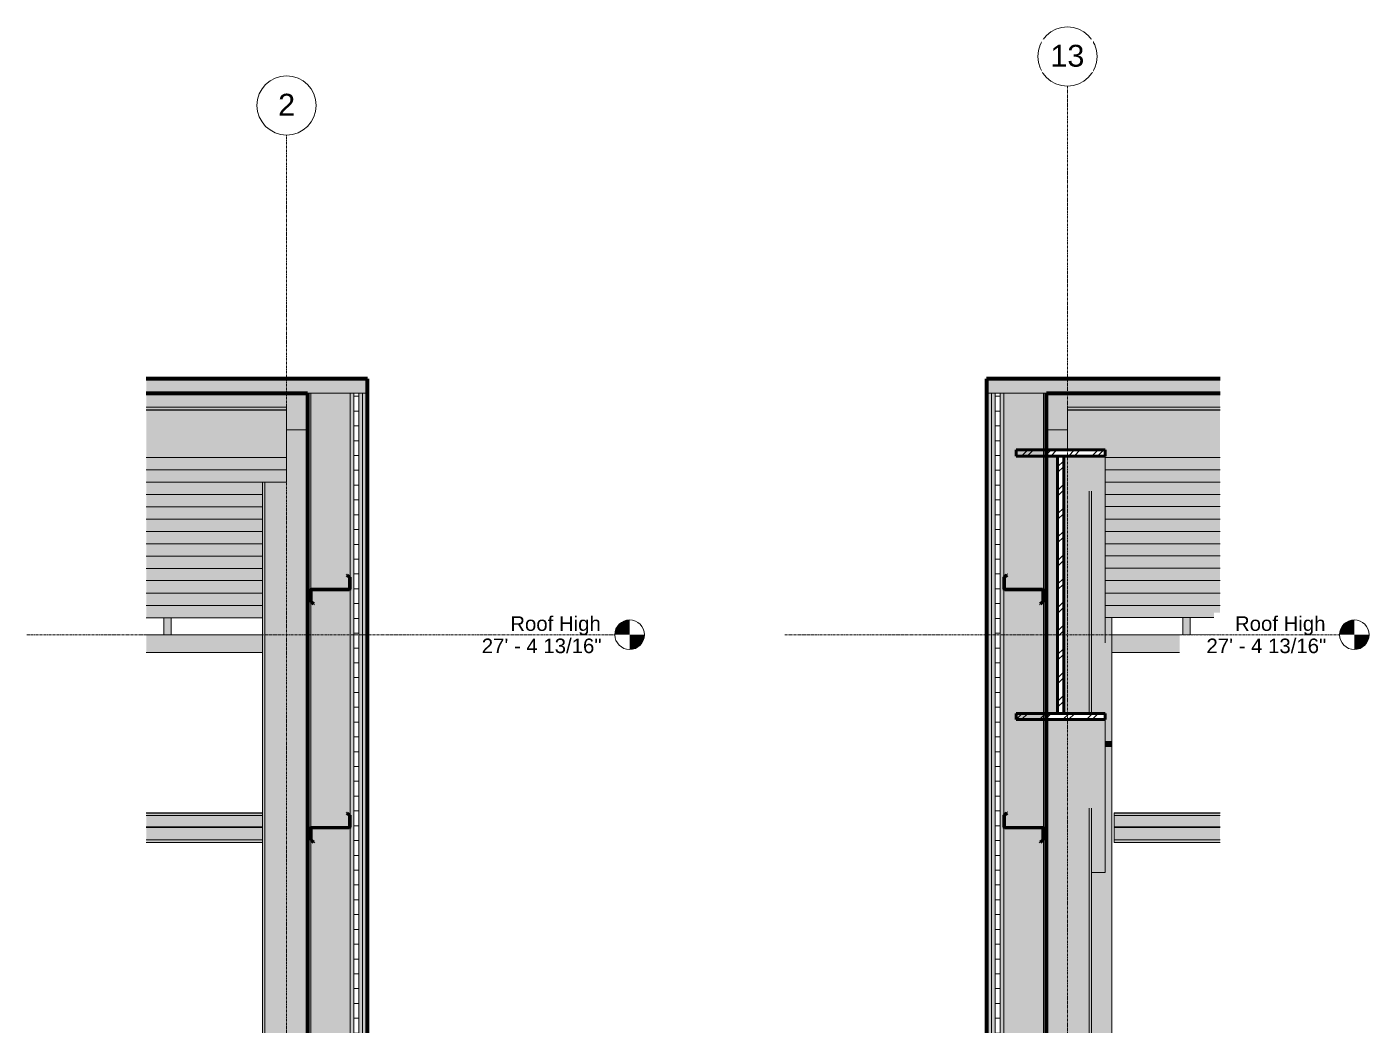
# Model space of a CAD drawing. Header units: inches. Extents: x 22688 to 23603, y -61 to 465.
# Drawn here: x 23331.6 to 23603.4, y 249.7 to 452 of the extents above; entities that cross this region are included whole.
import ezdxf

# ---------------------------------------------------------------- set-up
doc = ezdxf.new("R2010")
doc.units = ezdxf.units.IN
doc.header["$MEASUREMENT"] = 0
doc.linetypes.add('Grid Line 1_2_', pattern=[0.875, 0.5, -0.125, 0.125, -0.125])
for name, color, linetype, lineweight in [('A-FLOR-LEVL', 51, 'Continuous', 9), ('A-GLAZ-CWMG', 51, 'Continuous', 9), ('A-ROOF', 132, 'Continuous', 18), ('A-WALL', 113, 'Continuous', 18), ('A-WALL-PATT', 111, 'Continuous', 70), ('L-SITE-WALL', 31, 'Continuous', 18), ('S-BEAM', 12, 'Continuous', 9), ('S-COLS', 52, 'Continuous', 9), ('S-GRID', 1, 'Continuous', 9), ('S-GRID-IDEN', 1, 'Continuous', 9)]:
    doc.layers.add(name, color=color, linetype=linetype, lineweight=lineweight)
doc.styles.add('Arial', font='arial.ttf', dxfattribs={"height": 2.950599})
doc.styles.add('Arial_1', font='arial.ttf', dxfattribs={"height": 4.425898})
pattern_1 = [(45, (-72350.154, 104.131), (-2.37587878, 2.37587878), []), (45, (-72350.154, 107.731), (-2.37587878, 2.37587878), [])]
pattern_2 = [(45, (-75692.726, 104.131), (-2.37587878, 2.37587878), []), (45, (-75692.726, 107.731), (-2.37587878, 2.37587878), [])]

# ---------------------------------------------------------------- blocks, each defined once
blk = doc.blocks.new('Girt_Z - 8_D-757207-Section 13 - Callout 1')
at = {"layer": 'S-BEAM'}
for points in [[(-22824.81, 244.4), (-22801.26, 244.4), (-22801.26, 244.48), (-22824.81, 244.48)], [(-22824.81, 243.95), (-22801.26, 243.95), (-22801.26, 244.4), (-22824.81, 244.4)], [(-22807.14, 241.63), (-22801.26, 241.63), (-22801.26, 243.95), (-22824.81, 243.95), (-22824.81, 241.63)], [(-22807.14, 241.55), (-22801.26, 241.56), (-22801.26, 241.63), (-22824.81, 241.63), (-22824.81, 241.55)], [(-22824.81, 241.37), (-22801.26, 241.37), (-22801.26, 241.55), (-22824.81, 241.55), (-22824.81, 241.37)], [(-22807.14, 239), (-22801.26, 239), (-22801.26, 241.37), (-22824.81, 241.37), (-22824.81, 239)], [(-22801.26, 238.52), (-22801.26, 239), (-22824.81, 239), (-22824.81, 238.52), (-22807.14, 238.52)]]:
    blk.add_hatch(color=256, dxfattribs=at).paths.add_polyline_path(points, flags=0)
for p, q in [((-22801.26, 244.48), (-22824.81, 244.48)), ((-22801.26, 244.4), (-22824.81, 244.4)), ((-22801.26, 243.95), (-22824.81, 243.95)), ((-22801.26, 241.63), (-22824.81, 241.63)), ((-22801.26, 241.55), (-22824.81, 241.55)), ((-22824.81, 239), (-22801.26, 239)), ((-22801.26, 238.52), (-22824.81, 238.52))]:
    blk.add_line(p, q, dxfattribs=at)
blk = doc.blocks.new('Girt_Z - 8_D-V13-Section 13 - Callout 1')
at = {"layer": 'S-BEAM'}
h = blk.add_hatch(dxfattribs=at)
h.set_pattern_fill('FP_10', color=256, style=0, pattern_type=2)
h.set_pattern_definition(pattern_1)
h.paths.add_polyline_path([(-22790.95, 335.02), (-22790.88, 335.1), (-22791.42, 335.55), (-22791.42, 337.87), (-22791.39, 337.92), (-22791.34, 337.95), (-22783.71, 337.95), (-22783.58, 338), (-22783.52, 338.13), (-22783.52, 340.5), (-22784.1, 340.98), (-22784.17, 340.9), (-22783.63, 340.45), (-22783.63, 338.13), (-22783.66, 338.08), (-22783.71, 338.05), (-22791.34, 338.05), (-22791.47, 338), (-22791.52, 337.87), (-22791.52, 335.5)], flags=0)
at = {"layer": 'S-BEAM', "lineweight": 50}
for p, q in [((-22784.1, 340.98), (-22784.17, 340.9)), ((-22784.17, 340.9), (-22783.63, 340.45)), ((-22783.52, 340.5), (-22784.1, 340.98)), ((-22783.63, 340.45), (-22783.63, 338.13)), ((-22783.52, 338.13), (-22783.52, 340.5)), ((-22791.52, 337.87), (-22791.52, 335.5)), ((-22791.42, 335.55), (-22791.42, 337.87)), ((-22783.71, 338.05), (-22791.34, 338.05)), ((-22791.34, 337.95), (-22783.71, 337.95)), ((-22791.52, 335.5), (-22790.95, 335.02)), ((-22790.88, 335.1), (-22791.42, 335.55)), ((-22790.95, 335.02), (-22790.88, 335.1))]:
    blk.add_line(p, q, dxfattribs=at)
for centre, radius, start, end in [((-22791.34, 337.87), 0.188, 90, 180), ((-22791.34, 337.87), 0.0782, 90, 177.8773), ((-22783.71, 338.13), 0.188, 270, 0), ((-22783.71, 338.13), 0.0782, 270, 356.9576)]:
    blk.add_arc(centre, radius, start, end, dxfattribs=at)
blk = doc.blocks.new('Girt_Z - 8_D-V14-Section 13 - Callout 1')
at = {"layer": 'S-BEAM'}
h = blk.add_hatch(dxfattribs=at)
h.set_pattern_fill('FP_10', color=256, style=0, pattern_type=2)
h.set_pattern_definition(pattern_1)
h.paths.add_polyline_path([(-22790.95, 286.77), (-22790.88, 286.85), (-22791.42, 287.3), (-22791.42, 289.62), (-22791.39, 289.67), (-22791.34, 289.7), (-22783.71, 289.7), (-22783.58, 289.75), (-22783.52, 289.88), (-22783.52, 292.25), (-22784.1, 292.73), (-22784.17, 292.65), (-22783.63, 292.2), (-22783.63, 289.88), (-22783.66, 289.83), (-22783.71, 289.8), (-22791.34, 289.8), (-22791.47, 289.75), (-22791.52, 289.62), (-22791.52, 287.25)], flags=0)
at = {"layer": 'S-BEAM', "lineweight": 50}
for p, q in [((-22784.1, 292.73), (-22784.17, 292.65)), ((-22784.17, 292.65), (-22783.63, 292.2)), ((-22783.52, 292.25), (-22784.1, 292.73)), ((-22783.63, 292.2), (-22783.63, 289.88)), ((-22783.52, 289.88), (-22783.52, 292.25)), ((-22791.52, 289.62), (-22791.52, 287.25)), ((-22791.42, 287.3), (-22791.42, 289.62)), ((-22783.71, 289.8), (-22791.34, 289.8)), ((-22791.34, 289.7), (-22783.71, 289.7)), ((-22791.52, 287.25), (-22790.95, 286.77)), ((-22790.88, 286.85), (-22791.42, 287.3)), ((-22790.95, 286.77), (-22790.88, 286.85))]:
    blk.add_line(p, q, dxfattribs=at)
for centre, radius, start, end in [((-22791.34, 289.62), 0.188, 90, 180), ((-22791.34, 289.62), 0.0782, 90, 177.8773), ((-22783.71, 289.88), 0.188, 270, 0), ((-22783.71, 289.88), 0.0782, 270, 356.9576)]:
    blk.add_arc(centre, radius, start, end, dxfattribs=at)
blk = doc.blocks.new('Dimension Lumber - 2x8-835529-Section 13 - Callout 1')
at = {"layer": 'S-BEAM'}
blk.add_hatch(color=256, dxfattribs=at).paths.add_polyline_path([(-22819.77, 328.83), (-22819.77, 332.28), (-22821.27, 332.28), (-22821.27, 328.83)], flags=0)
for p, q in [((-22821.27, 332.28), (-22821.27, 328.83)), ((-22819.77, 332.28), (-22819.77, 328.83))]:
    blk.add_line(p, q, dxfattribs=at)
blk = doc.blocks.new('Rectangular Mullion - Profile_Polycarbonate_Upper and left-839480-Section 13 - Callout 1')
at = {"layer": 'A-GLAZ-CWMG'}
blk.add_hatch(color=256, dxfattribs=at).paths.add_polyline_path([(-22801.26, 325.2), (-22801.26, 328.83), (-22824.81, 328.83), (-22824.81, 325.2), (-22807.14, 325.2)], flags=0)
for p, q in [((-22801.26, 328.83), (-22824.81, 328.83)), ((-22824.81, 325.2), (-22801.26, 325.2))]:
    blk.add_line(p, q, dxfattribs=at)
blk = doc.blocks.new('Girt_Z - 10_D-835669-Section 13 - Callout 1')
at = {"layer": 'S-BEAM'}
for points in [[(-22796.39, 374.4), (-22796.39, 374.95), (-22824.81, 374.95), (-22824.81, 374.4), (-22798.3, 374.4)], [(-22796.39, 374.33), (-22796.39, 374.4), (-22824.81, 374.4), (-22824.81, 374.33), (-22798.3, 374.33)], [(-22798.3, 365.05), (-22796.39, 365.05), (-22796.39, 374.33), (-22824.81, 374.33), (-22824.81, 365.05), (-22807.14, 365.05)], [(-22796.39, 364.85), (-22796.39, 365.05), (-22824.81, 365.05), (-22824.81, 364.85), (-22798.3, 364.85)], [(-22796.39, 364.76), (-22796.39, 364.85), (-22824.81, 364.85), (-22824.81, 364.76), (-22798.3, 364.76)]]:
    blk.add_hatch(color=256, dxfattribs=at).paths.add_polyline_path(points, flags=0)
for p, q in [((-22824.81, 374.95), (-22796.39, 374.95)), ((-22796.39, 374.4), (-22824.81, 374.4)), ((-22796.39, 374.33), (-22824.81, 374.33)), ((-22796.39, 374.95), (-22796.39, 374.4)), ((-22796.39, 374.4), (-22796.39, 374.33)), ((-22796.39, 374.33), (-22796.39, 365.05)), ((-22796.39, 364.76), (-22824.81, 364.76)), ((-22796.39, 365.05), (-22796.39, 364.85)), ((-22796.39, 364.85), (-22796.39, 364.76))]:
    blk.add_line(p, q, dxfattribs=at)
blk = doc.blocks.new('Girt_Z - 10_D-V15-Section 13 - Callout 1')
at = {"layer": 'S-BEAM'}
for points in [[(-22796.39, 362.55), (-22796.39, 364.76), (-22824.81, 364.76), (-22824.81, 362.55), (-22798.3, 362.55)], [(-22798.3, 362.36), (-22796.39, 362.36), (-22796.39, 362.55), (-22824.81, 362.55), (-22824.81, 362.36), (-22800.51, 362.36)], [(-22796.39, 362.26), (-22796.39, 362.36), (-22824.81, 362.36), (-22824.81, 362.26), (-22798.3, 362.26)]]:
    blk.add_hatch(color=256, dxfattribs=at).paths.add_polyline_path(points, flags=0)
for p, q in [((-22796.39, 364.76), (-22796.39, 362.55)), ((-22796.39, 362.26), (-22824.81, 362.26)), ((-22796.39, 362.55), (-22796.39, 362.36)), ((-22796.39, 362.36), (-22796.39, 362.26))]:
    blk.add_line(p, q, dxfattribs=at)
blk = doc.blocks.new('Girt_Z - 10_D-V16-Section 13 - Callout 1')
at = {"layer": 'S-BEAM'}
for points in [[(-22801.26, 357.56), (-22801.26, 359.76), (-22824.81, 359.76), (-22824.81, 357.56), (-22802.72, 357.56)], [(-22801.26, 357.36), (-22801.26, 357.56), (-22824.81, 357.55), (-22824.81, 357.36), (-22802.72, 357.36)], [(-22802.72, 357.26), (-22801.26, 357.26), (-22801.26, 357.36), (-22824.81, 357.36), (-22824.81, 357.26), (-22807.14, 357.26)]]:
    blk.add_hatch(color=256, dxfattribs=at).paths.add_polyline_path(points, flags=0)
blk.add_line((-22801.26, 357.26), (-22824.81, 357.26), dxfattribs=at)
blk = doc.blocks.new('Family7 - Family7-772884-Section 13 - Callout 2')
at = {"layer": 'S-BEAM'}
h = blk.add_hatch(dxfattribs=at)
h.set_pattern_fill('FP_15', color=256, style=0, pattern_type=2)
h.set_pattern_definition(pattern_2)
h.paths.add_polyline_path([(-25991.26, 365.03), (-25973.26, 365.03), (-25973.26, 366.28), (-25991.26, 366.28)], flags=0)
h = blk.add_hatch(color=256, dxfattribs=at)
h.paths.add_polyline_path([(-25976.02, 327.21), (-25973.26, 327.21), (-25973.26, 365.03), (-25981.63, 365.03), (-25981.63, 357.74), (-25976.79, 357.74), (-25976.46, 357.77), (-25976.46, 357.9), (-25976.02, 357.9), (-25976.02, 331.9)], flags=0)
h.paths.add_polyline_path([(-25984.63, 357.74), (-25982.88, 357.74), (-25982.88, 365.03), (-25985.13, 365.03), (-25985.13, 357.75), (-25984.98, 357.74)], flags=0)
h = blk.add_hatch(dxfattribs=at)
h.set_pattern_fill('FP_15', color=256, style=0, pattern_type=2)
h.set_pattern_definition(pattern_2)
h.paths.add_polyline_path([(-25982.88, 312.89), (-25981.63, 312.89), (-25981.63, 365.03), (-25982.88, 365.03), (-25982.88, 331.9)], flags=0)
h = blk.add_hatch(dxfattribs=at)
h.set_pattern_fill('FP_15', color=256, style=0, pattern_type=2)
h.set_pattern_definition(pattern_2)
h.paths.add_polyline_path([(-25991.26, 311.63), (-25973.26, 311.63), (-25973.26, 312.89), (-25991.26, 312.89)], flags=0)
blk.add_hatch(color=256, dxfattribs=at).paths.add_polyline_path([(-25973.26, 280.64), (-25973.26, 311.63), (-25985.13, 311.63), (-25985.13, 293.32), (-25984.98, 293.3), (-25984.63, 293.29), (-25976.8, 293.3), (-25976.55, 293.33), (-25976.46, 293.37), (-25976.46, 293.7), (-25976.02, 293.7), (-25976.02, 280.64)], flags=0)
at = {"layer": 'S-BEAM', "lineweight": 50}
for p, q in [((-25991.26, 366.28), (-25991.26, 365.03)), ((-25973.26, 366.28), (-25991.26, 366.28)), ((-25991.26, 365.03), (-25973.26, 365.03)), ((-25982.88, 365.03), (-25982.88, 312.89)), ((-25981.63, 365.03), (-25982.88, 365.03)), ((-25981.63, 312.89), (-25981.63, 365.03)), ((-25973.26, 365.03), (-25973.26, 366.28)), ((-25991.26, 312.89), (-25991.26, 311.63)), ((-25973.26, 312.89), (-25991.26, 312.89)), ((-25982.88, 312.89), (-25981.63, 312.89)), ((-25973.26, 311.63), (-25973.26, 312.89)), ((-25991.26, 311.63), (-25973.26, 311.63))]:
    blk.add_line(p, q, dxfattribs=at)
at = {"layer": 'S-BEAM'}
for p, q in [((-25973.26, 365.03), (-25973.26, 327.21)), ((-25973.26, 311.63), (-25973.26, 280.64)), ((-25973.26, 280.64), (-25976.02, 280.64))]:
    blk.add_line(p, q, dxfattribs=at)
blk = doc.blocks.new('Girt_Z - 8_D-V19-Section 13 - Callout 2')
at = {"layer": 'S-BEAM'}
h = blk.add_hatch(dxfattribs=at)
h.set_pattern_fill('FP_15', color=256, style=0, pattern_type=2)
h.set_pattern_definition(pattern_2)
h.paths.add_polyline_path([(-25986.33, 286.77), (-25985.76, 287.25), (-25985.76, 289.62), (-25985.81, 289.75), (-25985.94, 289.8), (-25993.57, 289.8), (-25993.62, 289.83), (-25993.65, 289.88), (-25993.65, 292.2), (-25993.11, 292.65), (-25993.18, 292.73), (-25993.76, 292.25), (-25993.76, 289.88), (-25993.7, 289.75), (-25993.57, 289.7), (-25985.94, 289.7), (-25985.89, 289.67), (-25985.86, 289.62), (-25985.86, 287.3), (-25986.4, 286.85)], flags=0)
at = {"layer": 'S-BEAM', "lineweight": 50}
for p, q in [((-25993.18, 292.73), (-25993.76, 292.25)), ((-25993.76, 292.25), (-25993.76, 289.88)), ((-25993.65, 292.2), (-25993.11, 292.65)), ((-25993.65, 289.88), (-25993.65, 292.2)), ((-25993.11, 292.65), (-25993.18, 292.73)), ((-25985.94, 289.8), (-25993.57, 289.8)), ((-25993.57, 289.7), (-25985.94, 289.7)), ((-25985.86, 289.62), (-25985.86, 287.3)), ((-25985.76, 287.25), (-25985.76, 289.62)), ((-25985.86, 287.3), (-25986.4, 286.85)), ((-25986.4, 286.85), (-25986.33, 286.77)), ((-25986.33, 286.77), (-25985.76, 287.25))]:
    blk.add_line(p, q, dxfattribs=at)
for centre, radius, start, end in [((-25993.57, 289.88), 0.188, 180, 270), ((-25993.57, 289.88), 0.0782, 183.0424, 270), ((-25985.94, 289.62), 0.188, 0, 90), ((-25985.94, 289.62), 0.0782, 2.1227, 90)]:
    blk.add_arc(centre, radius, start, end, dxfattribs=at)
blk = doc.blocks.new('Girt_Z - 8_D-V20-Section 13 - Callout 2')
at = {"layer": 'S-BEAM'}
h = blk.add_hatch(dxfattribs=at)
h.set_pattern_fill('FP_15', color=256, style=0, pattern_type=2)
h.set_pattern_definition(pattern_2)
h.paths.add_polyline_path([(-25986.33, 335.02), (-25985.76, 335.5), (-25985.76, 337.87), (-25985.81, 338), (-25985.94, 338.05), (-25993.57, 338.05), (-25993.62, 338.08), (-25993.65, 338.13), (-25993.65, 340.45), (-25993.11, 340.9), (-25993.18, 340.98), (-25993.76, 340.5), (-25993.76, 338.13), (-25993.7, 338), (-25993.57, 337.95), (-25985.94, 337.95), (-25985.89, 337.92), (-25985.86, 337.87), (-25985.86, 335.55), (-25986.4, 335.1)], flags=0)
at = {"layer": 'S-BEAM', "lineweight": 50}
for p, q in [((-25993.18, 340.98), (-25993.76, 340.5)), ((-25993.76, 340.5), (-25993.76, 338.13)), ((-25993.65, 340.45), (-25993.11, 340.9)), ((-25993.65, 338.13), (-25993.65, 340.45)), ((-25993.11, 340.9), (-25993.18, 340.98)), ((-25985.94, 338.05), (-25993.57, 338.05)), ((-25993.57, 337.95), (-25985.94, 337.95)), ((-25985.86, 337.87), (-25985.86, 335.55)), ((-25985.76, 335.5), (-25985.76, 337.87)), ((-25985.86, 335.55), (-25986.4, 335.1)), ((-25986.4, 335.1), (-25986.33, 335.02)), ((-25986.33, 335.02), (-25985.76, 335.5))]:
    blk.add_line(p, q, dxfattribs=at)
for centre, radius, start, end in [((-25993.57, 338.13), 0.188, 180, 270), ((-25993.57, 338.13), 0.0782, 183.0424, 270), ((-25985.94, 337.87), 0.188, 0, 90), ((-25985.94, 337.87), 0.0782, 2.1227, 90)]:
    blk.add_arc(centre, radius, start, end, dxfattribs=at)
blk = doc.blocks.new('Girt_Z - 8_D-757207-Section 13 - Callout 2')
at = {"layer": 'S-BEAM'}
for points in [[(-25949.98, 244.4), (-25949.98, 244.48), (-25971.39, 244.48), (-25971.39, 244.4)], [(-25949.98, 243.95), (-25949.98, 244.4), (-25971.39, 244.4), (-25971.39, 243.95)], [(-25949.98, 241.63), (-25949.98, 243.95), (-25971.39, 243.95), (-25971.39, 241.63)], [(-25949.98, 241.55), (-25949.98, 241.63), (-25971.39, 241.63), (-25971.39, 241.55)], [(-25971.39, 241.37), (-25949.98, 241.37), (-25949.98, 241.55), (-25971.39, 241.55), (-25971.39, 241.46)], [(-25949.98, 239), (-25949.98, 241.37), (-25971.39, 241.37), (-25971.39, 239)], [(-25949.98, 238.52), (-25949.98, 239), (-25971.39, 239), (-25971.39, 238.52)]]:
    blk.add_hatch(color=256, dxfattribs=at).paths.add_polyline_path(points, flags=0)
for p, q in [((-25971.39, 244.4), (-25971.39, 244.48)), ((-25949.98, 244.48), (-25971.39, 244.48)), ((-25971.39, 243.95), (-25971.39, 244.4)), ((-25949.98, 244.4), (-25971.39, 244.4)), ((-25971.39, 241.63), (-25971.39, 243.95)), ((-25949.98, 243.95), (-25971.39, 243.95)), ((-25971.39, 241.55), (-25971.39, 241.63)), ((-25949.98, 241.63), (-25971.39, 241.63)), ((-25949.98, 241.55), (-25971.39, 241.55)), ((-25971.39, 241.37), (-25971.39, 241.55)), ((-25971.39, 239), (-25971.39, 241.37)), ((-25971.39, 238.52), (-25971.39, 239)), ((-25971.39, 239), (-25949.98, 239)), ((-25949.98, 238.52), (-25971.39, 238.52))]:
    blk.add_line(p, q, dxfattribs=at)
blk = doc.blocks.new('Dimension Lumber - 2x8-835529-Section 13 - Callout 2')
at = {"layer": 'S-BEAM'}
blk.add_hatch(color=256, dxfattribs=at).paths.add_polyline_path([(-25957.52, 328.83), (-25956.02, 328.83), (-25956.02, 332.28), (-25957.52, 332.28), (-25957.52, 331.9)], flags=0)
for p, q in [((-25957.52, 332.28), (-25957.52, 328.83)), ((-25956.02, 332.28), (-25956.02, 328.83))]:
    blk.add_line(p, q, dxfattribs=at)
blk = doc.blocks.new('Rectangular Mullion - Profile_Polycarbonate_Upper and left-839480-Section 13 - Callout 2')
at = {"layer": 'A-GLAZ-CWMG'}
blk.add_hatch(color=256, dxfattribs=at).paths.add_polyline_path([(-25949.98, 325.2), (-25949.98, 328.83), (-25971.89, 328.83), (-25971.89, 325.2)], flags=0)
for p, q in [((-25949.98, 328.83), (-25971.89, 328.83)), ((-25971.89, 325.2), (-25949.98, 325.2))]:
    blk.add_line(p, q, dxfattribs=at)
blk = doc.blocks.new('Girt_Z - 10_D-835669-Section 13 - Callout 2')
at = {"layer": 'S-BEAM'}
for points in [[(-25949.98, 374.4), (-25949.98, 374.95), (-25980.89, 374.95), (-25980.89, 374.4), (-25965.96, 374.4)], [(-25949.98, 374.33), (-25949.98, 374.4), (-25980.89, 374.4), (-25980.89, 374.33), (-25965.96, 374.33)], [(-25969.96, 365.05), (-25949.98, 365.05), (-25949.98, 374.33), (-25980.89, 374.33), (-25980.89, 366.28), (-25973.26, 366.28), (-25973.26, 365.05)], [(-25969.96, 364.85), (-25949.98, 364.85), (-25949.98, 365.05), (-25973.26, 365.05), (-25973.26, 364.85)], [(-25949.98, 364.76), (-25949.98, 364.85), (-25973.26, 364.85), (-25973.26, 364.76), (-25953.97, 364.76)]]:
    blk.add_hatch(color=256, dxfattribs=at).paths.add_polyline_path(points, flags=0)
for p, q in [((-25980.89, 374.4), (-25980.89, 374.95)), ((-25980.89, 374.95), (-25949.98, 374.95)), ((-25980.89, 374.33), (-25980.89, 374.4)), ((-25949.98, 374.4), (-25980.89, 374.4)), ((-25980.89, 366.28), (-25980.89, 374.33)), ((-25949.98, 374.33), (-25980.89, 374.33)), ((-25949.98, 364.76), (-25973.26, 364.76))]:
    blk.add_line(p, q, dxfattribs=at)
blk = doc.blocks.new('Girt_Z - 10_D-V23-Section 13 - Callout 2')
at = {"layer": 'S-BEAM'}
for points in [[(-25949.98, 362.55), (-25949.98, 364.76), (-25973.26, 364.76), (-25973.26, 362.55), (-25953.97, 362.55)], [(-25961.96, 362.36), (-25949.98, 362.36), (-25949.98, 362.55), (-25973.26, 362.55), (-25973.26, 362.36), (-25965.96, 362.36)], [(-25949.98, 362.26), (-25949.98, 362.36), (-25973.26, 362.36), (-25973.26, 362.26), (-25953.97, 362.26)]]:
    blk.add_hatch(color=256, dxfattribs=at).paths.add_polyline_path(points, flags=0)
blk.add_line((-25949.98, 362.26), (-25973.26, 362.26), dxfattribs=at)
blk = doc.blocks.new('Grid - Grid Head - Circle-14747-Section 13 - Callout 1')
at = {"layer": 'S-GRID-IDEN'}
blk.add_circle((-22796.39, 436.05), 6, dxfattribs=at)
blk = doc.blocks.new('Level - Level Head - Circle-15001-Section 13 - Callout 1')
at = {"layer": 'A-FLOR-LEVL'}
h = blk.add_hatch(color=256, dxfattribs=at)
edge = h.paths.add_edge_path(flags=0)
edge.add_line((-22726.94, 0), (-22729.94, 0))
edge.add_arc((-22726.94, 0), 3, 90, 180, ccw=False)
edge.add_line((-22726.94, 3), (-22726.94, 0))
h = blk.add_hatch(color=256, dxfattribs=at)
edge = h.paths.add_edge_path(flags=0)
edge.add_line((-22726.94, -3), (-22726.94, 0))
edge.add_line((-22726.94, 0), (-22723.94, 0))
edge.add_arc((-22726.94, 0), 3, 270, 360, ccw=False)
blk.add_circle((-22726.94, 0), 3, dxfattribs=at)
blk = doc.blocks.new('Grid - Grid Head - Circle-14747-Section 13 - Callout 2')
at = {"layer": 'S-GRID-IDEN'}
blk.add_circle((-25980.89, 445.97), 6, dxfattribs=at)
blk = doc.blocks.new('Level - Level Head - Circle-15001-Section 13 - Callout 2')
at = {"layer": 'A-FLOR-LEVL'}
h = blk.add_hatch(color=256, dxfattribs=at)
edge = h.paths.add_edge_path(flags=0)
edge.add_line((-25922.79, 0), (-25925.79, 0))
edge.add_arc((-25922.79, 0), 3, 90, 180, ccw=False)
edge.add_line((-25922.79, 3), (-25922.79, 0))
h = blk.add_hatch(color=256, dxfattribs=at)
edge = h.paths.add_edge_path(flags=0)
edge.add_line((-25922.79, -3), (-25922.79, 0))
edge.add_line((-25922.79, 0), (-25919.79, 0))
edge.add_arc((-25922.79, 0), 3, 270, 360, ccw=False)
blk.add_circle((-25922.79, 0), 3, dxfattribs=at)

msp = doc.modelspace()

# ---------------------------------------------------------------- hatches: boundary and pattern name
at = {"layer": 'A-ROOF'}
for points in [[(23364.66, 377.79), (23400.61, 377.79), (23400.61, 380.67), (23355.82, 380.67), (23355.82, 377.79)], [(23529.45, 377.79), (23573.23, 377.79), (23573.23, 380.67), (23525.95, 380.67), (23525.95, 377.79), (23528.7, 377.79)], [(23384.24, 370.33), (23388.48, 370.33), (23388.48, 377.79), (23355.82, 377.79), (23355.82, 374.95), (23384.24, 374.95), (23384.24, 371.77)], [(23538.07, 370.33), (23542.31, 370.33), (23542.31, 374.95), (23573.23, 374.95), (23573.23, 377.79), (23538.07, 377.79)]]:
    msp.add_hatch(color=256, dxfattribs=at).paths.add_polyline_path(points, flags=0)
at = {"layer": 'A-WALL-PATT', "lineweight": 9}
h = msp.add_hatch(dxfattribs=at)
h.set_pattern_fill('FP_14', color=256, style=0, pattern_type=2)
h.set_pattern_definition([(0, (-72350.154, 104.131), (0, 3), []), (90, (-72350.154, 104.131), (-3, 2e-16), [])])
h.paths.add_polyline_path([(23398.86, 0), (23398.86, 377.79), (23397.86, 377.79), (23397.86, 0)], flags=0)
h = msp.add_hatch(dxfattribs=at)
h.set_pattern_fill('FP_19', color=256, style=0, pattern_type=2)
h.set_pattern_definition([(0, (-75692.726, 104.131), (0, 3), []), (90, (-75692.726, 104.131), (-3, 2e-16), [])])
h.paths.add_polyline_path([(23528.7, 0), (23528.7, 377.79), (23527.7, 377.79), (23527.7, 0)], flags=0)
at = {"layer": 'L-SITE-WALL'}
for points in [[(23389.11, 0), (23389.11, 377.79), (23388.48, 377.79), (23388.48, 0)], [(23397.11, 0), (23397.11, 377.79), (23389.11, 377.79), (23389.11, 0)], [(23397.86, 0), (23397.86, 377.79), (23397.11, 377.79), (23397.11, 0)], [(23399.61, 0), (23399.61, 377.79), (23398.86, 377.79), (23398.86, 0)], [(23400.61, 0), (23400.61, 377.79), (23399.61, 377.79), (23399.61, 0)], [(23526.95, 0), (23526.95, 377.79), (23525.95, 377.79), (23525.95, 0)], [(23527.7, 0), (23527.7, 377.79), (23526.95, 377.79), (23526.95, 0)], [(23529.45, 0), (23529.45, 377.79), (23528.7, 377.79), (23528.7, 0)], [(23537.45, 0), (23537.45, 377.79), (23529.45, 377.79), (23529.45, 0)], [(23538.07, 0), (23538.07, 377.79), (23537.45, 377.79), (23537.45, 0)]]:
    msp.add_hatch(color=256, dxfattribs=at).paths.add_polyline_path(points, flags=0)
at = {"layer": 'S-COLS'}
for points in [[(23387.81, 0), (23387.98, 0), (23387.98, 370.33), (23384.24, 370.33), (23384.24, 359.76), (23380.5, 359.76), (23380.5, 0)], [(23388.16, 0), (23388.48, 0), (23388.48, 370.33), (23387.98, 370.33), (23387.98, 0)], [(23379.81, 0), (23379.81, 359.76), (23379.37, 359.76), (23379.37, 0)], [(23380.5, 0), (23380.5, 359.76), (23379.81, 359.76), (23379.81, 0), (23380.32, 0)], [(23551.31, 307.17), (23551.31, 332.28), (23549.95, 332.28), (23549.95, 327.21), (23547.18, 327.21), (23547.18, 312.89), (23549.95, 312.89), (23549.95, 307.17)], [(23551.31, 306.21), (23551.31, 307.17), (23549.95, 307.17), (23549.95, 306.21)], [(23551.31, 0), (23551.31, 306.21), (23549.95, 306.21), (23549.95, 280.64), (23547.18, 280.64), (23547.18, 0)]]:
    msp.add_hatch(color=256, dxfattribs=at).paths.add_polyline_path(points, flags=0)
h = msp.add_hatch(color=256, dxfattribs=at)
h.paths.add_polyline_path([(23538.57, 0), (23538.57, 293.29), (23538.07, 293.32), (23538.07, 0), (23538.4, 0)], flags=0)
h.paths.add_polyline_path([(23538.4, 312.89), (23538.57, 312.89), (23538.57, 357.74), (23538.07, 357.75), (23538.07, 312.89), (23538.25, 312.89)], flags=0)
h.paths.add_polyline_path([(23538.4, 366.28), (23538.57, 366.28), (23538.57, 370.33), (23538.07, 370.33), (23538.07, 366.28), (23538.23, 366.28)], flags=0)
h = msp.add_hatch(color=256, dxfattribs=at)
h.paths.add_polyline_path([(23545.88, 0), (23546.05, 0), (23546.05, 293.29), (23538.57, 293.29), (23538.57, 0)], flags=0)
h.paths.add_polyline_path([(23540.32, 312.89), (23540.32, 357.74), (23538.57, 357.74), (23538.57, 312.89), (23538.69, 312.89)], flags=0)
h.paths.add_polyline_path([(23546.05, 312.89), (23546.05, 357.74), (23541.57, 357.74), (23541.57, 312.89)], flags=0)
h.paths.add_polyline_path([(23541.26, 366.28), (23542.31, 366.28), (23542.31, 370.33), (23538.57, 370.33), (23538.57, 366.28), (23540.32, 366.28)], flags=0)
h = msp.add_hatch(color=256, dxfattribs=at)
h.paths.add_polyline_path([(23546.05, 0), (23546.74, 0), (23546.74, 293.37), (23546.6, 293.32), (23546.4, 293.3), (23546.05, 293.29), (23546.05, 24.34)], flags=0)
h.paths.add_polyline_path([(23546.25, 312.89), (23546.74, 312.89), (23546.74, 357.77), (23546.64, 357.75), (23546.05, 357.74), (23546.05, 312.89), (23546.23, 312.89)], flags=0)
h = msp.add_hatch(color=256, dxfattribs=at)
h.paths.add_polyline_path([(23547.18, 0), (23547.18, 293.7), (23546.74, 293.7), (23546.74, 0)], flags=0)
h.paths.add_polyline_path([(23546.74, 312.89), (23547.18, 312.89), (23547.18, 357.9), (23546.74, 357.9), (23546.74, 331.9)], flags=0)

# ---------------------------------------------------------------- linework, layer by layer
at = {"layer": 'A-ROOF', "lineweight": 70}
for p, q in [((23400.61, 380.67), (23355.82, 380.67)), ((23400.61, 377.79), (23400.61, 380.67)), ((23573.23, 380.67), (23525.95, 380.67)), ((23525.95, 380.67), (23525.95, 377.79)), ((23355.82, 377.79), (23388.48, 377.79)), ((23538.07, 377.79), (23573.23, 377.79))]:
    msp.add_line(p, q, dxfattribs=at)
at = {"layer": 'A-WALL'}
for p, q in [((23400.61, 377.79), (23388.48, 377.79)), ((23389.11, 0), (23389.11, 377.79)), ((23397.11, 0), (23397.11, 377.79)), ((23397.86, 0), (23397.86, 377.79)), ((23398.86, 0), (23398.86, 377.79)), ((23399.61, 0), (23399.61, 377.79)), ((23538.07, 377.79), (23525.95, 377.79)), ((23526.95, 377.79), (23526.95, 0)), ((23527.7, 377.79), (23527.7, 0)), ((23528.7, 377.79), (23528.7, 0)), ((23529.45, 377.79), (23529.45, 0)), ((23537.45, 377.79), (23537.45, 0))]:
    msp.add_line(p, q, dxfattribs=at)
at = {"layer": 'L-SITE-WALL', "lineweight": 70}
for p, q in [((23388.48, 377.79), (23388.48, 0)), ((23400.61, 0), (23400.61, 377.79)), ((23525.95, 377.79), (23525.95, 0)), ((23538.07, 0), (23538.07, 377.79))]:
    msp.add_line(p, q, dxfattribs=at)
at = {"layer": 'S-COLS'}
for p, q in [((23384.24, 370.33), (23387.98, 370.33)), ((23387.98, 370.33), (23388.5, 370.33)), ((23538.06, 370.33), (23538.57, 370.33)), ((23538.57, 370.33), (23542.31, 370.33)), ((23379.37, 0), (23379.37, 359.76)), ((23379.81, 0), (23379.81, 359.76)), ((23546.74, 312.89), (23546.74, 357.9)), ((23547.18, 312.89), (23547.18, 357.9)), ((23551.31, 332.28), (23551.31, 307.17)), ((23549.95, 307.17), (23551.31, 307.17)), ((23551.31, 307.17), (23551.31, 306.21)), ((23551.31, 306.21), (23549.95, 306.21)), ((23551.31, 0), (23551.31, 306.21)), ((23546.74, 0), (23546.74, 293.7)), ((23547.18, 0), (23547.18, 293.7))]:
    msp.add_line(p, q, dxfattribs=at)
at = {"layer": 'S-GRID', "linetype": 'Grid Line 1_2_'}
for p, q in [((23542.31, -55.75), (23542.31, 439.97)), ((23384.24, -54.76), (23384.24, 430.05))]:
    msp.add_line(p, q, dxfattribs=at)

# ---------------------------------------------------------------- block references
at = {"layer": 'A-FLOR-LEVL'}
for name, p in [('Level - Level Head - Circle-15001-Section 13 - Callout 1', (46180.63, 328.83)), ('Level - Level Head - Circle-15001-Section 13 - Callout 2', (49523.2, 328.83))]:
    msp.add_blockref(name, p, dxfattribs=at)
at = {"layer": 'A-GLAZ-CWMG'}
for name, p in [('Rectangular Mullion - Profile_Polycarbonate_Upper and left-839480-Section 13 - Callout 1', (46180.63, 0)), ('Rectangular Mullion - Profile_Polycarbonate_Upper and left-839480-Section 13 - Callout 2', (49523.2, 0))]:
    msp.add_blockref(name, p, dxfattribs=at)
at = {"layer": 'S-BEAM'}
for name, p in [('Girt_Z - 10_D-835669-Section 13 - Callout 1', (46180.63, 0)), ('Girt_Z - 10_D-835669-Section 13 - Callout 2', (49523.2, 0)), ('Girt_Z - 10_D-V15-Section 13 - Callout 1', (46180.63, 0)), ('Family7 - Family7-772884-Section 13 - Callout 2', (49523.2, 0)), ('Girt_Z - 10_D-V23-Section 13 - Callout 2', (49523.2, 0)), ('Girt_Z - 10_D-V15-Section 13 - Callout 1', (46180.63, -2.5)), ('Girt_Z - 10_D-V23-Section 13 - Callout 2', (49523.2, -2.5)), ('Girt_Z - 10_D-V16-Section 13 - Callout 1', (46180.63, 0)), ('Girt_Z - 10_D-V23-Section 13 - Callout 2', (49523.2, -5)), ('Girt_Z - 10_D-V16-Section 13 - Callout 1', (46180.63, -2.5)), ('Girt_Z - 10_D-V23-Section 13 - Callout 2', (49523.2, -7.49)), ('Girt_Z - 10_D-V16-Section 13 - Callout 1', (46180.63, -5)), ('Girt_Z - 10_D-V23-Section 13 - Callout 2', (49523.2, -9.99)), ('Girt_Z - 10_D-V16-Section 13 - Callout 1', (46180.63, -7.49)), ('Girt_Z - 10_D-V23-Section 13 - Callout 2', (49523.2, -12.49)), ('Girt_Z - 10_D-V16-Section 13 - Callout 1', (46180.63, -9.99)), ('Girt_Z - 10_D-V23-Section 13 - Callout 2', (49523.2, -14.99)), ('Girt_Z - 10_D-V16-Section 13 - Callout 1', (46180.63, -12.49)), ('Girt_Z - 10_D-V23-Section 13 - Callout 2', (49523.2, -17.48)), ('Girt_Z - 10_D-V16-Section 13 - Callout 1', (46180.63, -14.99)), ('Girt_Z - 10_D-V23-Section 13 - Callout 2', (49523.2, -19.98)), ('Girt_Z - 10_D-V16-Section 13 - Callout 1', (46180.63, -17.48)), ('Girt_Z - 10_D-V16-Section 13 - Callout 1', (46180.63, -19.98)), ('Girt_Z - 8_D-V13-Section 13 - Callout 1', (46180.63, 0)), ('Girt_Z - 8_D-V20-Section 13 - Callout 2', (49523.2, 0)), ('Girt_Z - 10_D-V23-Section 13 - Callout 2', (49523.2, -22.48)), ('Girt_Z - 10_D-V23-Section 13 - Callout 2', (49523.2, -24.98)), ('Girt_Z - 10_D-V16-Section 13 - Callout 1', (46180.63, -22.48)), ('Girt_Z - 10_D-V23-Section 13 - Callout 2', (49523.2, -27.48)), ('Girt_Z - 10_D-V16-Section 13 - Callout 1', (46180.63, -24.98)), ('Girt_Z - 10_D-V23-Section 13 - Callout 2', (49523.2, -29.97)), ('Dimension Lumber - 2x8-835529-Section 13 - Callout 1', (46180.63, 0)), ('Dimension Lumber - 2x8-835529-Section 13 - Callout 2', (49523.2, 0)), ('Girt_Z - 8_D-757207-Section 13 - Callout 1', (46180.63, 48.25)), ('Girt_Z - 8_D-V14-Section 13 - Callout 1', (46180.63, 0)), ('Girt_Z - 8_D-V19-Section 13 - Callout 2', (49523.2, 0)), ('Girt_Z - 8_D-757207-Section 13 - Callout 2', (49523.2, 48.25))]:
    msp.add_blockref(name, p, dxfattribs=at)
at = {"layer": 'S-GRID-IDEN'}
for name, p in [('Grid - Grid Head - Circle-14747-Section 13 - Callout 2', (49523.2, 0)), ('Grid - Grid Head - Circle-14747-Section 13 - Callout 1', (46180.63, 0))]:
    msp.add_blockref(name, p, dxfattribs=at)

# ---------------------------------------------------------------- texts
at = {"layer": 'A-FLOR-LEVL', "insert": (23447.85, 332.56), "char_height": 2.951, "width": 21.816, "attachment_point": 3, "line_spacing_factor": 0.938532, "style": 'Arial', "bg_fill": 3, "box_fill_scale": 1.25, "bg_fill_color": 0, "bg_fill_transparency": 0}
msp.add_mtext('Roof High', dxfattribs=at)

# ---------------------------------------------------------------- next in the draw order: texts
at = {"layer": 'A-FLOR-LEVL', "attachment_point": 3, "line_spacing_factor": 0.938532, "style": 'Arial', "bg_fill": 3, "box_fill_scale": 1.25, "bg_fill_color": 0, "bg_fill_transparency": 0}
for s, insert, char_height, width in [('Roof High', (23594.57, 332.56), 2.951, 21.816), ('27\' - 4 13/16"', (23448, 328.05), 2.9506, 28.908)]:
    msp.add_mtext(s, dxfattribs=dict(at, insert=insert, char_height=char_height, width=width))
at = {"layer": 'S-GRID-IDEN', "attachment_point": 2, "line_spacing_factor": 0.938532, "style": 'Arial_1', "bg_fill": 3, "box_fill_scale": 1.25, "bg_fill_color": 0, "bg_fill_transparency": 0}
for s, insert, char_height, width in [('13', (23542.31, 448.33), 4.426, 8.208), ('2', (23384.24, 438.41), 4.43, 4.104)]:
    msp.add_mtext(s, dxfattribs=dict(at, insert=insert, char_height=char_height, width=width))

# ---------------------------------------------------------------- next in the draw order: linework, layer by layer
at = {"layer": 'A-FLOR-LEVL', "linetype": 'Grid Line 1_2_'}
msp.add_line((23331.65, 328.83), (23450.69, 328.83), dxfattribs=at)

# ---------------------------------------------------------------- next in the draw order: texts
at = {"layer": 'A-FLOR-LEVL', "insert": (23594.72, 328.05), "char_height": 2.9506, "width": 28.908, "attachment_point": 3, "line_spacing_factor": 0.938532, "style": 'Arial', "bg_fill": 3, "box_fill_scale": 1.25, "bg_fill_color": 0, "bg_fill_transparency": 0}
msp.add_mtext('27\' - 4 13/16"', dxfattribs=at)

# ---------------------------------------------------------------- next in the draw order: linework, layer by layer
at = {"layer": 'A-FLOR-LEVL', "linetype": 'Grid Line 1_2_'}
msp.add_line((23485.13, 328.83), (23597.41, 328.83), dxfattribs=at)

doc.saveas('drawing.dxf')
